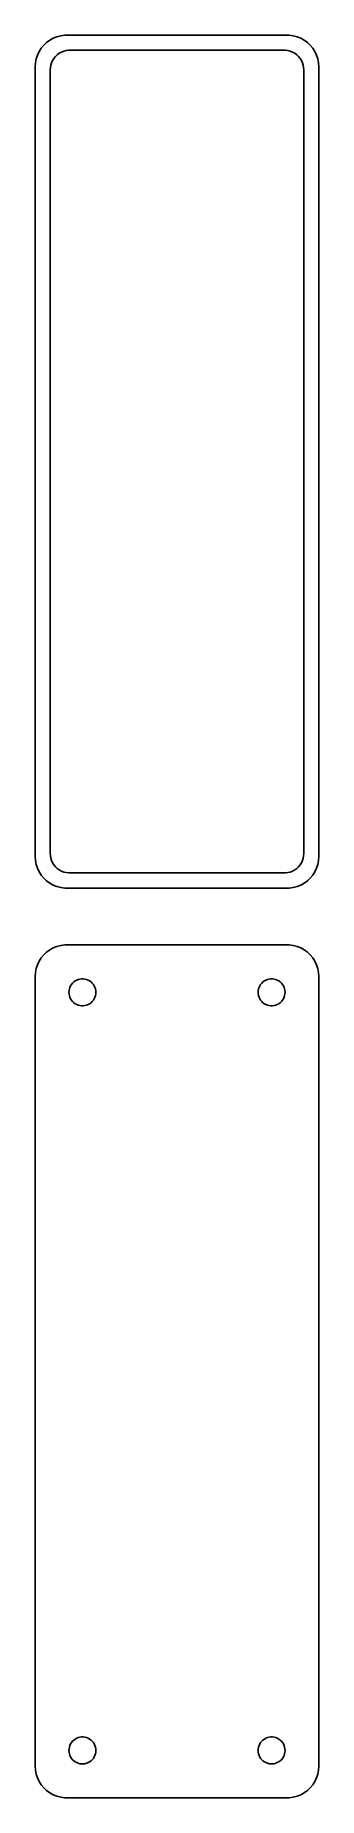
# Model space of a CAD drawing. Header units: metres. Extents: x -22 to 22, y 221 to 499.
import ezdxf

# ---------------------------------------------------------------- set-up
doc = ezdxf.new("R2010")
doc.units = ezdxf.units.M

msp = doc.modelspace()

# ---------------------------------------------------------------- linework, layer by layer
for p, q in [((-18.4369, 499.411), (-19.0451, 499.255)), ((-17.8139, 499.49), (-18.4369, 499.411)), ((17.8139, 499.49), (-17.8139, 499.49)), ((18.4369, 499.411), (17.8139, 499.49)), ((19.0451, 499.255), (18.4369, 499.411)), ((-21.8815, 496.909), (-22.1489, 496.341)), ((-21.5451, 497.439), (-21.8815, 496.909)), ((-21.1448, 497.923), (-21.5451, 497.439)), ((-20.6871, 498.353), (-21.1448, 497.923)), ((-20.1791, 498.722), (-20.6871, 498.353)), ((-19.6289, 499.024), (-20.1791, 498.722)), ((-19.0451, 499.255), (-19.6289, 499.024)), ((-18.9842, 496.399), (-18.668, 496.628)), ((-18.668, 496.628), (-18.3254, 496.817)), ((-18.3254, 496.817), (-17.9619, 496.961)), ((-17.9619, 496.961), (-17.5833, 497.058)), ((-17.5833, 497.058), (-17.1954, 497.107)), ((-17.1954, 497.107), (17.1954, 497.107)), ((17.1954, 497.107), (17.5833, 497.058)), ((17.5833, 497.058), (17.9619, 496.961)), ((17.9619, 496.961), (18.3254, 496.817)), ((18.3254, 496.817), (18.668, 496.628)), ((18.668, 496.628), (18.9842, 496.399)), ((19.6289, 499.024), (19.0451, 499.255)), ((20.1791, 498.722), (19.6289, 499.024)), ((20.6871, 498.353), (20.1791, 498.722)), ((21.1448, 497.923), (20.6871, 498.353)), ((21.5451, 497.439), (21.1448, 497.923)), ((21.8815, 496.909), (21.5451, 497.439)), ((22.1489, 496.341), (21.8815, 496.909)), ((-22.4606, 495.127), (-22.5, 494.5)), ((-22.5, 494.5), (-22.5, 369.5)), ((-22.3429, 495.743), (-22.4606, 495.127)), ((-22.1489, 496.341), (-22.3429, 495.743)), ((-20.1129, 494), (-20.0884, 494.39)), ((-20.1129, 370), (-20.1129, 494)), ((-20.0884, 494.39), (-20.0151, 494.774)), ((-20.0151, 494.774), (-19.8943, 495.146)), ((-19.8943, 495.146), (-19.7279, 495.5)), ((-19.7279, 495.5), (-19.5184, 495.83)), ((-19.5184, 495.83), (-19.2692, 496.131)), ((-19.2692, 496.131), (-18.9842, 496.399)), ((18.9842, 496.399), (19.2692, 496.131)), ((19.2692, 496.131), (19.5184, 495.83)), ((19.5184, 495.83), (19.7279, 495.5)), ((19.7279, 495.5), (19.8943, 495.146)), ((19.8943, 495.146), (20.0151, 494.774)), ((20.0151, 494.774), (20.0884, 494.39)), ((20.0884, 494.39), (20.1129, 494)), ((20.1129, 494), (20.1129, 370)), ((22.3429, 495.743), (22.1489, 496.341)), ((22.4606, 495.127), (22.3429, 495.743)), ((22.5, 494.5), (22.4606, 495.127)), ((22.5, 369.5), (22.5, 494.5)), ((-22.5, 369.5), (-22.4606, 368.873)), ((-22.4606, 368.873), (-22.3429, 368.257)), ((-22.3429, 368.257), (-22.1489, 367.659)), ((-20.0884, 369.61), (-20.1129, 370)), ((-20.0151, 369.226), (-20.0884, 369.61)), ((-19.8943, 368.854), (-20.0151, 369.226)), ((-19.7279, 368.5), (-19.8943, 368.854)), ((-19.5184, 368.17), (-19.7279, 368.5)), ((19.7279, 368.5), (19.5184, 368.17)), ((19.8943, 368.854), (19.7279, 368.5)), ((20.0151, 369.226), (19.8943, 368.854)), ((20.0884, 369.61), (20.0151, 369.226)), ((20.1129, 370), (20.0884, 369.61)), ((22.1489, 367.659), (22.3429, 368.257)), ((22.3429, 368.257), (22.4606, 368.873)), ((22.4606, 368.873), (22.5, 369.5)), ((-22.1489, 367.659), (-21.8815, 367.091)), ((-21.8815, 367.091), (-21.5451, 366.561)), ((-21.5451, 366.561), (-21.1448, 366.077)), ((-21.1448, 366.077), (-20.6871, 365.647)), ((-20.6871, 365.647), (-20.1791, 365.278)), ((-19.2692, 367.869), (-19.5184, 368.17)), ((-18.9842, 367.601), (-19.2692, 367.869)), ((-18.668, 367.372), (-18.9842, 367.601)), ((-18.3254, 367.183), (-18.668, 367.372)), ((-17.9619, 367.039), (-18.3254, 367.183)), ((-17.5833, 366.942), (-17.9619, 367.039)), ((-17.1954, 366.893), (-17.5833, 366.942)), ((17.1954, 366.893), (-17.1954, 366.893)), ((17.5833, 366.942), (17.1954, 366.893)), ((17.9619, 367.039), (17.5833, 366.942)), ((18.3254, 367.183), (17.9619, 367.039)), ((18.668, 367.372), (18.3254, 367.183)), ((18.9842, 367.601), (18.668, 367.372)), ((19.2692, 367.869), (18.9842, 367.601)), ((19.5184, 368.17), (19.2692, 367.869)), ((20.1791, 365.278), (20.6871, 365.647)), ((20.6871, 365.647), (21.1448, 366.077)), ((21.1448, 366.077), (21.5451, 366.561)), ((21.5451, 366.561), (21.8815, 367.091)), ((21.8815, 367.091), (22.1489, 367.659)), ((-20.1791, 365.278), (-19.6289, 364.976)), ((-19.6289, 364.976), (-19.0451, 364.745)), ((-19.0451, 364.745), (-18.4369, 364.589)), ((-18.4369, 364.589), (-17.8139, 364.51)), ((-17.8139, 364.51), (17.8139, 364.51)), ((17.8139, 364.51), (18.4369, 364.589)), ((18.4369, 364.589), (19.0451, 364.745)), ((19.0451, 364.745), (19.6289, 364.976)), ((19.6289, 364.976), (20.1791, 365.278)), ((-20.6871, 354.353), (-21.1448, 353.923)), ((-20.1791, 354.722), (-20.6871, 354.353)), ((-19.6289, 355.024), (-20.1791, 354.722)), ((-19.0451, 355.255), (-19.6289, 355.024)), ((-18.4369, 355.411), (-19.0451, 355.255)), ((-17.8139, 355.49), (-18.4369, 355.411)), ((17.8139, 355.49), (-17.8139, 355.49)), ((18.4369, 355.411), (17.8139, 355.49)), ((19.0451, 355.255), (18.4369, 355.411)), ((19.6289, 355.024), (19.0451, 355.255)), ((20.1791, 354.722), (19.6289, 355.024)), ((20.6871, 354.353), (20.1791, 354.722)), ((21.1448, 353.923), (20.6871, 354.353)), ((-22.3429, 351.743), (-22.4606, 351.127)), ((-22.1489, 352.341), (-22.3429, 351.743)), ((-21.8815, 352.909), (-22.1489, 352.341)), ((-21.5451, 353.439), (-21.8815, 352.909)), ((-21.1448, 353.923), (-21.5451, 353.439)), ((21.5451, 353.439), (21.1448, 353.923)), ((21.8815, 352.909), (21.5451, 353.439)), ((22.1489, 352.341), (21.8815, 352.909)), ((22.3429, 351.743), (22.1489, 352.341)), ((22.4606, 351.127), (22.3429, 351.743)), ((-22.4606, 351.127), (-22.5, 350.5)), ((-22.5, 350.5), (-22.5, 225.5)), ((-17.0682, 348.531), (-16.9853, 348.786)), ((-16.9853, 348.786), (-16.8712, 349.029)), ((-16.8712, 349.029), (-16.7275, 349.255)), ((-16.7275, 349.255), (-16.5565, 349.462)), ((-16.5565, 349.462), (-16.3611, 349.645)), ((-16.3611, 349.645), (-16.1441, 349.803)), ((-16.1441, 349.803), (-15.9091, 349.932)), ((-15.9091, 349.932), (-15.6598, 350.031)), ((-15.6598, 350.031), (-15.4001, 350.097)), ((-15.4001, 350.097), (-15.1341, 350.131)), ((-15.1341, 350.131), (-14.8659, 350.131)), ((-14.8659, 350.131), (-14.5999, 350.097)), ((-14.5999, 350.097), (-14.3401, 350.031)), ((-14.3401, 350.031), (-14.0908, 349.932)), ((-14.0908, 349.932), (-13.8559, 349.803)), ((-13.8559, 349.803), (-13.6389, 349.645)), ((-13.6389, 349.645), (-13.4434, 349.462)), ((-13.4434, 349.462), (-13.2725, 349.255)), ((-13.2725, 349.255), (-13.1288, 349.029)), ((-13.1288, 349.029), (-13.0146, 348.786)), ((-13.0146, 348.786), (-12.9318, 348.531)), ((12.9318, 348.531), (13.0146, 348.786)), ((13.0146, 348.786), (13.1288, 349.029)), ((13.1288, 349.029), (13.2725, 349.255)), ((13.2725, 349.255), (13.4434, 349.462)), ((13.4434, 349.462), (13.6389, 349.645)), ((13.6389, 349.645), (13.8559, 349.803)), ((13.8559, 349.803), (14.0908, 349.932)), ((14.0908, 349.932), (14.3401, 350.031)), ((14.3401, 350.031), (14.5999, 350.097)), ((14.5999, 350.097), (14.8659, 350.131)), ((14.8659, 350.131), (15.1341, 350.131)), ((15.1341, 350.131), (15.4001, 350.097)), ((15.4001, 350.097), (15.6598, 350.031)), ((15.6598, 350.031), (15.9091, 349.932)), ((15.9091, 349.932), (16.1441, 349.803)), ((16.1441, 349.803), (16.3611, 349.645)), ((16.3611, 349.645), (16.5565, 349.462)), ((16.5565, 349.462), (16.7275, 349.255)), ((16.7275, 349.255), (16.8712, 349.029)), ((16.8712, 349.029), (16.9853, 348.786)), ((16.9853, 348.786), (17.0682, 348.531)), ((22.5, 350.5), (22.4606, 351.127)), ((22.5, 225.5), (22.5, 350.5)), ((-17.1353, 348), (-17.1185, 348.268)), ((-17.1185, 347.732), (-17.1353, 348)), ((-17.1185, 348.268), (-17.0682, 348.531)), ((-17.0682, 347.469), (-17.1185, 347.732)), ((-16.9853, 347.214), (-17.0682, 347.469)), ((-16.8712, 346.971), (-16.9853, 347.214)), ((-16.7275, 346.745), (-16.8712, 346.971)), ((-16.5565, 346.538), (-16.7275, 346.745)), ((-16.3611, 346.355), (-16.5565, 346.538)), ((-16.1441, 346.197), (-16.3611, 346.355)), ((-15.9091, 346.068), (-16.1441, 346.197)), ((-15.6598, 345.969), (-15.9091, 346.068)), ((-15.4001, 345.903), (-15.6598, 345.969)), ((-14.3401, 345.969), (-14.5999, 345.903)), ((-14.0908, 346.068), (-14.3401, 345.969)), ((-13.8559, 346.197), (-14.0908, 346.068)), ((-13.6389, 346.355), (-13.8559, 346.197)), ((-13.4434, 346.538), (-13.6389, 346.355)), ((-13.2725, 346.745), (-13.4434, 346.538)), ((-13.1288, 346.971), (-13.2725, 346.745)), ((-13.0146, 347.214), (-13.1288, 346.971)), ((-12.9318, 347.469), (-13.0146, 347.214)), ((-12.9318, 348.531), (-12.8815, 348.268)), ((-12.8815, 347.732), (-12.9318, 347.469)), ((-12.8815, 348.268), (-12.8647, 348)), ((-12.8647, 348), (-12.8815, 347.732)), ((12.8647, 348), (12.8815, 348.268)), ((12.8815, 347.732), (12.8647, 348)), ((12.8815, 348.268), (12.9318, 348.531)), ((12.9318, 347.469), (12.8815, 347.732)), ((13.0146, 347.214), (12.9318, 347.469)), ((13.1288, 346.971), (13.0146, 347.214)), ((13.2725, 346.745), (13.1288, 346.971)), ((13.4434, 346.538), (13.2725, 346.745)), ((13.6389, 346.355), (13.4434, 346.538)), ((13.8559, 346.197), (13.6389, 346.355)), ((14.0908, 346.068), (13.8559, 346.197)), ((14.3401, 345.969), (14.0908, 346.068)), ((14.5999, 345.903), (14.3401, 345.969)), ((15.6598, 345.969), (15.4001, 345.903)), ((15.9091, 346.068), (15.6598, 345.969)), ((16.1441, 346.197), (15.9091, 346.068)), ((16.3611, 346.355), (16.1441, 346.197)), ((16.5565, 346.538), (16.3611, 346.355)), ((16.7275, 346.745), (16.5565, 346.538)), ((16.8712, 346.971), (16.7275, 346.745)), ((16.9853, 347.214), (16.8712, 346.971)), ((17.0682, 347.469), (16.9853, 347.214)), ((17.0682, 348.531), (17.1185, 348.268)), ((17.1185, 347.732), (17.0682, 347.469)), ((17.1185, 348.268), (17.1353, 348)), ((17.1353, 348), (17.1185, 347.732)), ((-15.1341, 345.869), (-15.4001, 345.903)), ((-14.8659, 345.869), (-15.1341, 345.869)), ((-14.5999, 345.903), (-14.8659, 345.869)), ((14.8659, 345.869), (14.5999, 345.903)), ((15.1341, 345.869), (14.8659, 345.869)), ((15.4001, 345.903), (15.1341, 345.869)), ((-17.0682, 228.531), (-16.9853, 228.786)), ((-16.9853, 228.786), (-16.8712, 229.029)), ((-16.8712, 229.029), (-16.7275, 229.255)), ((-16.7275, 229.255), (-16.5565, 229.462)), ((-16.5565, 229.462), (-16.3611, 229.645)), ((-16.3611, 229.645), (-16.1441, 229.803)), ((-16.1441, 229.803), (-15.9091, 229.932)), ((-15.9091, 229.932), (-15.6598, 230.031)), ((-15.6598, 230.031), (-15.4001, 230.097)), ((-15.4001, 230.097), (-15.1341, 230.131)), ((-15.1341, 230.131), (-14.8659, 230.131)), ((-14.8659, 230.131), (-14.5999, 230.097)), ((-14.5999, 230.097), (-14.3401, 230.031)), ((-14.3401, 230.031), (-14.0908, 229.932)), ((-14.0908, 229.932), (-13.8559, 229.803)), ((-13.8559, 229.803), (-13.6389, 229.645)), ((-13.6389, 229.645), (-13.4434, 229.462)), ((-13.4434, 229.462), (-13.2725, 229.255)), ((-13.2725, 229.255), (-13.1288, 229.029)), ((-13.1288, 229.029), (-13.0146, 228.786)), ((-13.0146, 228.786), (-12.9318, 228.531)), ((12.9318, 228.531), (13.0146, 228.786)), ((13.0146, 228.786), (13.1288, 229.029)), ((13.1288, 229.029), (13.2725, 229.255)), ((13.2725, 229.255), (13.4434, 229.462)), ((13.4434, 229.462), (13.6389, 229.645)), ((13.6389, 229.645), (13.8559, 229.803)), ((13.8559, 229.803), (14.0908, 229.932)), ((14.0908, 229.932), (14.3401, 230.031)), ((14.3401, 230.031), (14.5999, 230.097)), ((14.5999, 230.097), (14.8659, 230.131)), ((14.8659, 230.131), (15.1341, 230.131)), ((15.1341, 230.131), (15.4001, 230.097)), ((15.4001, 230.097), (15.6598, 230.031)), ((15.6598, 230.031), (15.9091, 229.932)), ((15.9091, 229.932), (16.1441, 229.803)), ((16.1441, 229.803), (16.3611, 229.645)), ((16.3611, 229.645), (16.5565, 229.462)), ((16.5565, 229.462), (16.7275, 229.255)), ((16.7275, 229.255), (16.8712, 229.029)), ((16.8712, 229.029), (16.9853, 228.786)), ((16.9853, 228.786), (17.0682, 228.531)), ((-17.1353, 228), (-17.1185, 228.268)), ((-17.1185, 227.732), (-17.1353, 228)), ((-17.1185, 228.268), (-17.0682, 228.531)), ((-17.0682, 227.469), (-17.1185, 227.732)), ((-16.9853, 227.214), (-17.0682, 227.469)), ((-16.8712, 226.971), (-16.9853, 227.214)), ((-16.7275, 226.745), (-16.8712, 226.971)), ((-16.5565, 226.538), (-16.7275, 226.745)), ((-16.3611, 226.355), (-16.5565, 226.538)), ((-16.1441, 226.197), (-16.3611, 226.355)), ((-15.9091, 226.068), (-16.1441, 226.197)), ((-15.6598, 225.969), (-15.9091, 226.068)), ((-14.0908, 226.068), (-14.3401, 225.969)), ((-13.8559, 226.197), (-14.0908, 226.068)), ((-13.6389, 226.355), (-13.8559, 226.197)), ((-13.4434, 226.538), (-13.6389, 226.355)), ((-13.2725, 226.745), (-13.4434, 226.538)), ((-13.1288, 226.971), (-13.2725, 226.745)), ((-13.0146, 227.214), (-13.1288, 226.971)), ((-12.9318, 227.469), (-13.0146, 227.214)), ((-12.9318, 228.531), (-12.8815, 228.268)), ((-12.8815, 227.732), (-12.9318, 227.469)), ((-12.8815, 228.268), (-12.8647, 228)), ((-12.8647, 228), (-12.8815, 227.732)), ((12.8647, 228), (12.8815, 228.268)), ((12.8815, 227.732), (12.8647, 228)), ((12.8815, 228.268), (12.9318, 228.531)), ((12.9318, 227.469), (12.8815, 227.732)), ((13.0146, 227.214), (12.9318, 227.469)), ((13.1288, 226.971), (13.0146, 227.214)), ((13.2725, 226.745), (13.1288, 226.971)), ((13.4434, 226.538), (13.2725, 226.745)), ((13.6389, 226.355), (13.4434, 226.538)), ((13.8559, 226.197), (13.6389, 226.355)), ((14.0908, 226.068), (13.8559, 226.197)), ((14.3401, 225.969), (14.0908, 226.068)), ((15.9091, 226.068), (15.6598, 225.969)), ((16.1441, 226.197), (15.9091, 226.068)), ((16.3611, 226.355), (16.1441, 226.197)), ((16.5565, 226.538), (16.3611, 226.355)), ((16.7275, 226.745), (16.5565, 226.538)), ((16.8712, 226.971), (16.7275, 226.745)), ((16.9853, 227.214), (16.8712, 226.971)), ((17.0682, 227.469), (16.9853, 227.214)), ((17.0682, 228.531), (17.1185, 228.268)), ((17.1185, 227.732), (17.0682, 227.469)), ((17.1185, 228.268), (17.1353, 228)), ((17.1353, 228), (17.1185, 227.732)), ((-22.5, 225.5), (-22.4606, 224.873)), ((-22.4606, 224.873), (-22.3429, 224.257)), ((-22.3429, 224.257), (-22.1489, 223.659)), ((-22.1489, 223.659), (-21.8815, 223.091)), ((-15.4001, 225.903), (-15.6598, 225.969)), ((-15.1341, 225.869), (-15.4001, 225.903)), ((-14.8659, 225.869), (-15.1341, 225.869)), ((-14.5999, 225.903), (-14.8659, 225.869)), ((-14.3401, 225.969), (-14.5999, 225.903)), ((14.5999, 225.903), (14.3401, 225.969)), ((14.8659, 225.869), (14.5999, 225.903)), ((15.1341, 225.869), (14.8659, 225.869)), ((15.4001, 225.903), (15.1341, 225.869)), ((15.6598, 225.969), (15.4001, 225.903)), ((21.8815, 223.091), (22.1489, 223.659)), ((22.1489, 223.659), (22.3429, 224.257)), ((22.3429, 224.257), (22.4606, 224.873)), ((22.4606, 224.873), (22.5, 225.5)), ((-21.8815, 223.091), (-21.5451, 222.561)), ((-21.5451, 222.561), (-21.1448, 222.077)), ((-21.1448, 222.077), (-20.6871, 221.647)), ((-20.6871, 221.647), (-20.1791, 221.278)), ((-20.1791, 221.278), (-19.6289, 220.976)), ((-19.6289, 220.976), (-19.0451, 220.745)), ((-19.0451, 220.745), (-18.4369, 220.589)), ((-18.4369, 220.589), (-17.8139, 220.51)), ((-17.8139, 220.51), (17.8139, 220.51)), ((17.8139, 220.51), (18.4369, 220.589)), ((18.4369, 220.589), (19.0451, 220.745)), ((19.0451, 220.745), (19.6289, 220.976)), ((19.6289, 220.976), (20.1791, 221.278)), ((20.1791, 221.278), (20.6871, 221.647)), ((20.6871, 221.647), (21.1448, 222.077)), ((21.1448, 222.077), (21.5451, 222.561)), ((21.5451, 222.561), (21.8815, 223.091))]:
    msp.add_line(p, q)

doc.saveas('drawing.dxf')
